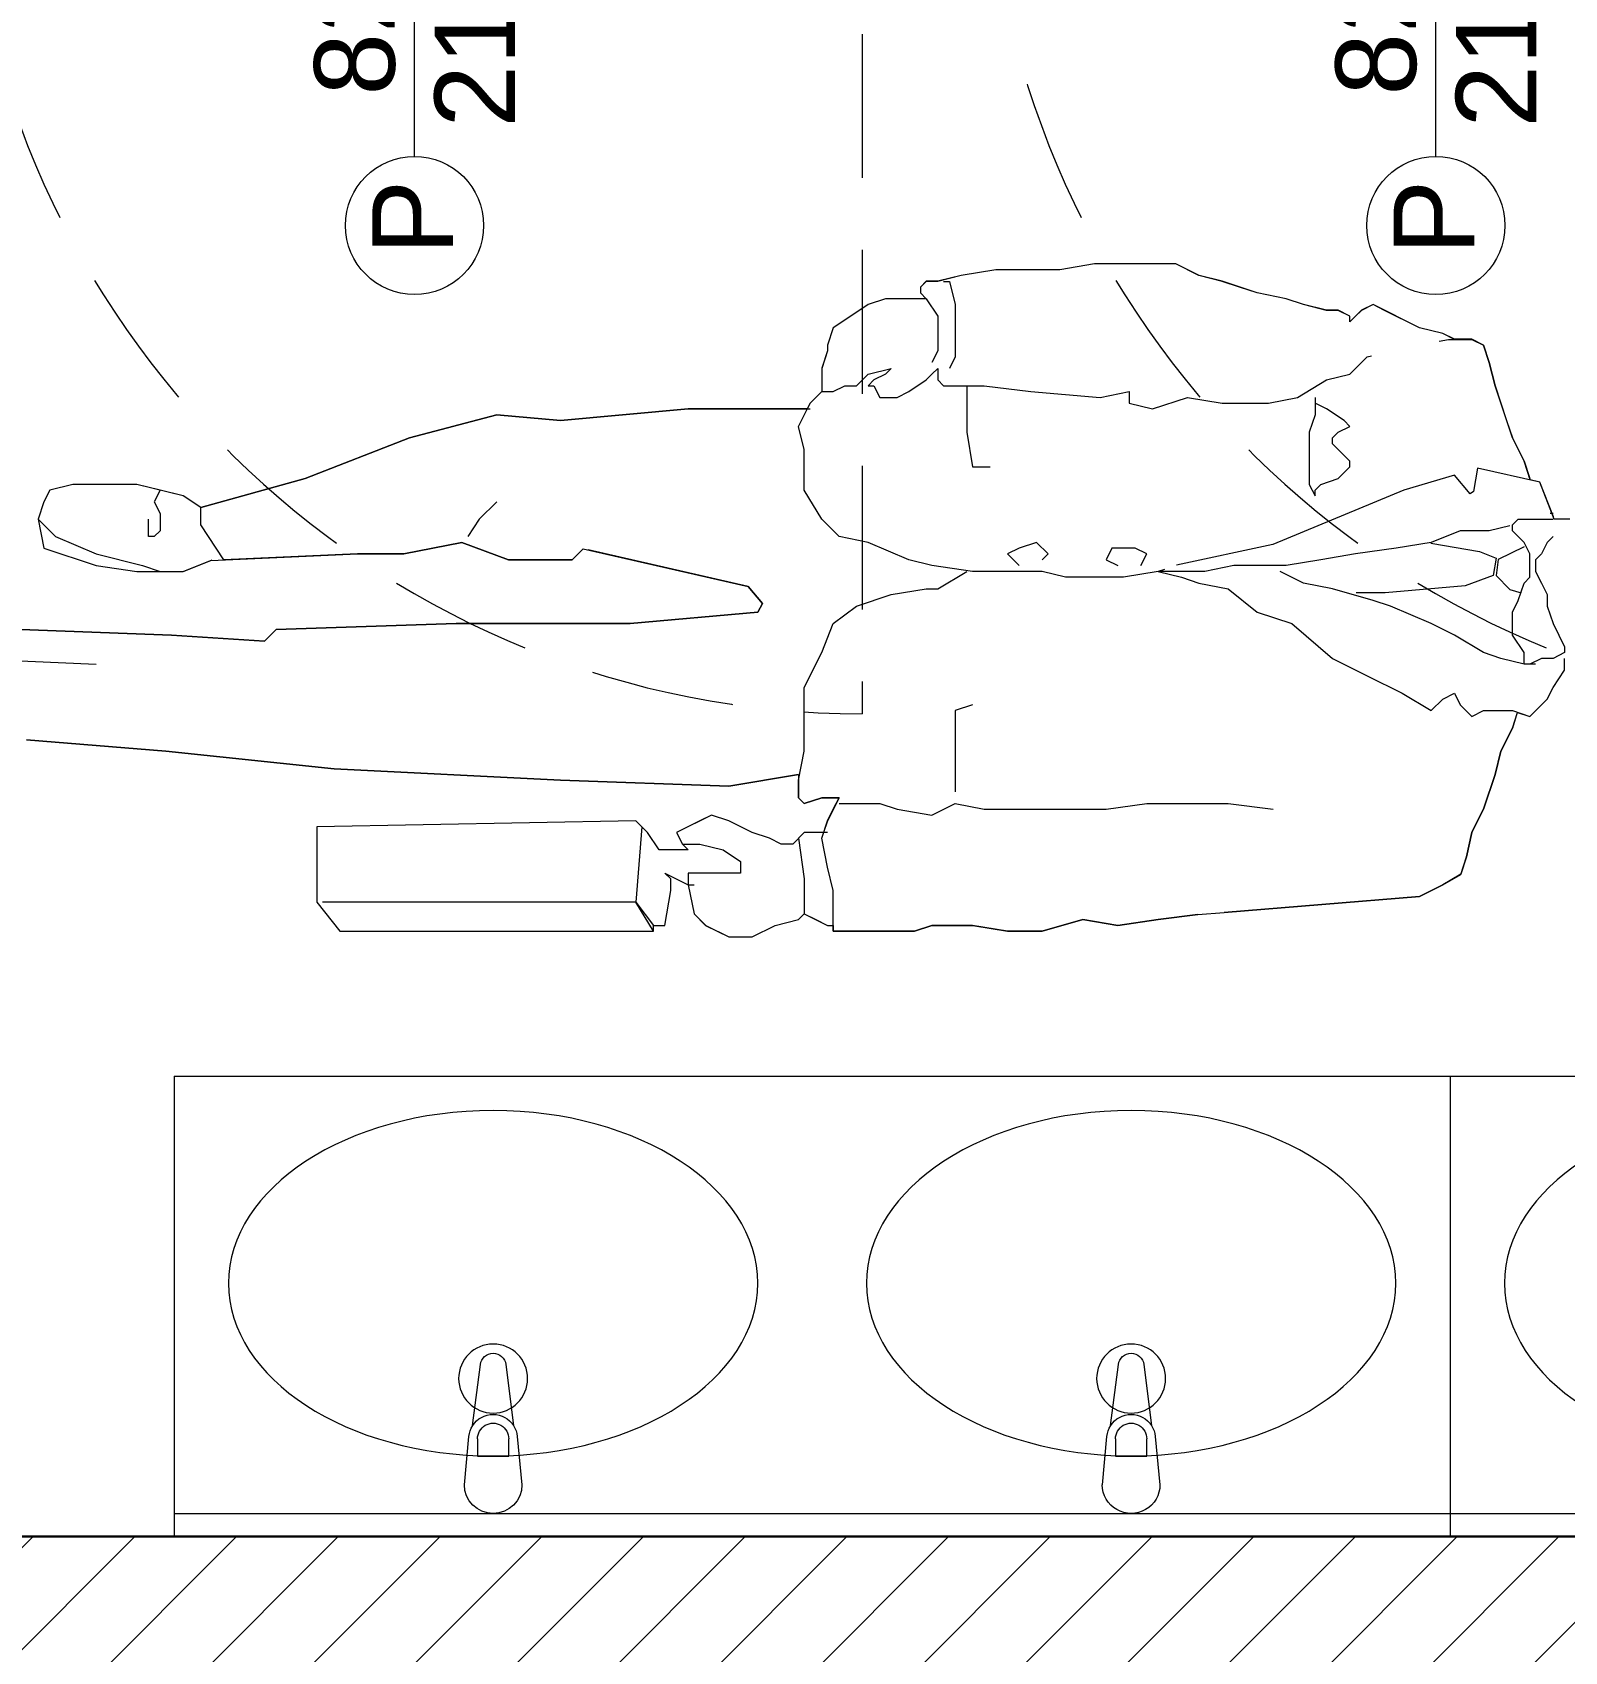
# Model space of a CAD drawing. Header units: centimetres. Extents: x 66524 to 72777, y -55096 to -48161.
# Drawn here: x 69614 to 69747.1, y -52371.9 to -52231.2 of the extents above; entities that cross this region are included whole.
import ezdxf

# ---------------------------------------------------------------- set-up
doc = ezdxf.new("R2010")
doc.units = ezdxf.units.CM
doc.header["$LTSCALE"] = 50
doc.header["$MEASUREMENT"] = 0
doc.linetypes.add('CACHE', pattern=[0.375, 0.25, -0.125])
for name, color, linetype, lineweight in [('BANJO', 160, 'Continuous', 9), ('door', 44, 'Continuous', 5), ('ISOLATION', 252, 'Continuous', 0), ('MACONNERIE COUPE', 7, 'Continuous', 30), ('MACONNERIE HACHURE', 253, 'Continuous', 13)]:
    doc.layers.add(name, color=color, linetype=linetype, lineweight=lineweight)
doc.layers.add('EMPRISE BATIMENT', color=253, linetype='CACHE')
doc.layers.add('New_SANITARI BANJO_Pen_No__25', color=7, linetype='Continuous', lineweight=18, true_color=0x40a5ff)
doc.styles.add('GENERATED_STYLE_1', font='arial.ttf')

# ---------------------------------------------------------------- blocks, each defined once
blk = doc.blocks.new('A$C25275043')
at = {"layer": 'door'}
h = blk.add_hatch(dxfattribs=at)
h.set_pattern_fill('ANSI31', color=256, scale=15, angle=765)
h.set_pattern_definition([(90, (-220403.2677, 5091.9472), (-1.875, 3e-15), [])])
h.paths.add_polyline_path([(-1.97, 4.77), (-79.78, 4.77), (-79.78, 0.05), (-1.97, 0.05)])
for p, q in [((-40.87, -24.61), (-40.87, 10.35)), ((-73.47, 9.04), (-71.61, 9.04)), ((-71.61, 8.79), (-73.47, 8.79)), ((-73.22, 9.41), (-73.22, 9.29)), ((-73.1, 9.41), (-73.22, 9.41)), ((-73.22, 9.29), (-71.86, 9.29)), ((-73.22, 8.54), (-73.22, 7.17)), ((-73.22, 8.54), (-71.86, 8.54)), ((-73.1, 9.41), (-71.99, 9.41)), ((-71.99, 9.41), (-71.86, 9.41)), ((-71.86, 9.41), (-71.86, 9.29)), ((-71.67, 8.54), (-71.86, 8.54)), ((-71.49, 7.95), (-71.49, 8.52)), ((-71.27, 7.95), (-71.27, 8.52)), ((-71.86, 7.18), (-71.86, 7.17)), ((-71.67, 7.36), (-71.68, 7.36)), ((-71.49, 7.95), (-71.49, 7.38)), ((-71.27, 7.95), (-71.27, 7.38)), ((-73.38, 7), (-71.71, 7)), ((-73.38, 6.6), (-71.71, 6.6)), ((-75.54, 5.07), (-75.54, 4.77)), ((-69.54, 4.77), (-75.54, 4.77)), ((-69.84, 5.37), (-75.24, 5.37)), ((-69.54, 5.07), (-69.54, 4.77)), ((-75.54, -0.25), (-75.54, 0.05)), ((-69.54, 0.05), (-75.54, 0.05)), ((-69.54, -0.25), (-69.54, 0.05)), ((-69.84, -0.55), (-75.24, -0.55)), ((-73.38, -1.78), (-71.71, -1.78)), ((-73.38, -2.18), (-71.71, -2.18)), ((-73.22, -3.72), (-73.22, -2.35)), ((-71.86, -2.36), (-71.86, -2.35)), ((-71.67, -2.54), (-71.68, -2.54)), ((-71.49, -3.13), (-71.49, -2.56)), ((-71.27, -3.13), (-71.27, -2.56)), ((-71.61, -3.97), (-73.47, -3.97)), ((-73.47, -4.22), (-71.61, -4.22)), ((-73.22, -3.72), (-71.86, -3.72)), ((-71.67, -3.72), (-71.86, -3.72)), ((-71.49, -3.13), (-71.49, -3.7)), ((-71.27, -3.13), (-71.27, -3.7)), ((-73.22, -4.47), (-71.86, -4.47)), ((-73.22, -4.59), (-73.22, -4.47)), ((-73.1, -4.59), (-73.22, -4.59)), ((-73.1, -4.59), (-71.99, -4.59)), ((-71.99, -4.59), (-71.86, -4.59)), ((-71.86, -4.59), (-71.86, -4.47))]:
    blk.add_line(p, q, dxfattribs=at)
at = {"layer": 'door', "linetype": 'CACHE'}
blk.add_line((-1.97, 4.77), (-1.97, -73.04), dxfattribs=at)
at = {"layer": 'door'}
for points in [[(-1.97, 4.77), (-79.78, 4.77), (-79.78, 0.05), (-1.97, 0.05), (-1.97, 4.77)], [(0, 2.5), (-3.14, 2.5), (-3.02, 4.82), (-1.76, 4.82), (-1.76, 0), (0, 0), (0, 2.5)]]:
    blk.add_lwpolyline(points, dxfattribs=at)
blk.add_circle((-40.87, -30.61), 6, dxfattribs=at)
for centre, radius, start, end in [((-73.47, 8.91), 0.125, 90, 270), ((-73.22, 9.04), 0.251, 90.115, 179.885), ((-73.22, 8.79), 0.251, 180.115, 269.885), ((-72.54, 8.67), 0.929, 53.4104, 126.5896), ((-71.86, 9.04), 0.251, 0.115, 89.885), ((-71.86, 8.79), 0.251, 270.115, 359.885), ((-71.68, 8.75), 0.215, 272.7029, 297.6142), ((-71.61, 8.91), 0.125, 270, 90), ((-71.54, 8.52), 0.0561, 3.7097, 127.9634), ((-71.38, 8.52), 0.11, 0.0106, 179.9894), ((-73.39, 7.17), 0.171, 275.059, 359.7825), ((-71.67, 7.17), 0.191, 88.7426, 178.1515), ((-71.69, 7.17), 0.171, 180.2175, 264.941), ((-71.68, 7.15), 0.215, 62.3858, 87.2971), ((-71.54, 7.38), 0.0561, 232.0366, 356.2903), ((-71.38, 7.38), 0.11, 180.0106, 359.9894), ((-73.22, 5.37), 0.6, 130.5908, 180), ((-74.2, 6.42), 0.841, 314.3689, 12.0705), ((-73.38, 6.8), 0.2, 90, 270), ((-70.88, 6.42), 0.841, 167.9295, 225.6311), ((-71.71, 6.8), 0.2, 270, 90), ((-71.86, 5.37), 0.6, 0, 49.4092), ((-75.24, 5.07), 0.3, 90, 180), ((-69.84, 5.07), 0.3, 0, 90), ((-75.24, -0.25), 0.3, 180, 270), ((-73.22, -0.55), 0.6, 180, 229.4092), ((-74.2, -1.6), 0.841, 347.9295, 45.6311), ((-70.88, -1.6), 0.841, 134.3689, 192.0705), ((-71.86, -0.55), 0.6, 310.5908, 0), ((-69.84, -0.25), 0.3, 270, 0), ((-73.38, -1.98), 0.2, 90, 270), ((-73.39, -2.35), 0.171, 0.2175, 84.941), ((-71.69, -2.35), 0.171, 95.059, 179.7825), ((-71.67, -2.35), 0.191, 181.8485, 271.2574), ((-71.71, -1.98), 0.2, 270, 90), ((-71.68, -2.33), 0.215, 272.7029, 297.6142), ((-71.54, -2.56), 0.0561, 3.7097, 127.9634), ((-71.38, -2.56), 0.11, 0.0106, 179.9894), ((-73.47, -4.09), 0.125, 90, 270), ((-73.22, -3.97), 0.251, 90.115, 179.885), ((-73.22, -4.22), 0.251, 180.115, 269.885), ((-71.86, -3.97), 0.251, 0.115, 89.885), ((-71.86, -4.22), 0.251, 270.115, 359.885), ((-71.68, -3.93), 0.215, 62.3858, 87.2971), ((-71.61, -4.09), 0.125, 270, 90), ((-71.54, -3.7), 0.0561, 232.0366, 356.2903), ((-71.38, -3.7), 0.11, 180.0106, 359.9894), ((-72.54, -3.85), 0.929, 233.4104, 306.5896)]:
    blk.add_arc(centre, radius, start, end, dxfattribs=at)
at = {"layer": 'door', "linetype": 'CACHE'}
blk.add_arc((-1.87, 5.03), 78.07, 183.6553, 269.9234, dxfattribs=at)
at = {"layer": 'door', "char_height": 7, "rotation": 90, "style": 'GENERATED_STYLE_1'}
for s, insert, attachment_point in [('\\A1;\\pt0;212', (-39.13, -22.11), 1), ('\\A1;\\pt0;82', (-49.59, -19.33), 1), ('\\A1;\\pt0;P', (-37.54, -33.17), 7)]:
    blk.add_mtext(s, dxfattribs=dict(at, insert=insert, attachment_point=attachment_point))

msp = doc.modelspace()

# ---------------------------------------------------------------- hatches: boundary and pattern name
at = {"layer": 'EMPRISE BATIMENT', "linetype": 'ByBlock', "lineweight": 15, "ltscale": 0.5, "true_color": 0x636466, "transparency": 33554641}
h = msp.add_hatch(dxfattribs=at)
h.set_pattern_fill('SQUARE', color=251, scale=200, angle=25.3848)
h.set_pattern_definition([(25.38482, (30089.383, 37005.56), (-10.7173944, 22.586223), [25, -25]), (115.38482, (30089.383, 37005.56), (-22.586223, -10.7173944), [25, -25])])
h.paths.add_polyline_path([(70053.07, -49822.36), (67553.07, -49822.36), (67553.07, -54217.36), (68333.07, -54217.36), (68333.07, -54272.36), (71288.07, -54272.36), (71288.07, -51907.36), (70673.07, -51907.36), (70673.07, -51610.36), (70053.07, -51610.36)])
h.paths.add_polyline_path([(69903.07, -51760.36), (70523.07, -51760.36), (70523.07, -52057.36), (71138.07, -52057.36), (71138.07, -54122.36), (68483.07, -54122.36), (68483.07, -54067.36), (67703.07, -54067.36), (67703.07, -49972.36), (69903.07, -49972.36)], flags=16)
at = {"layer": 'EMPRISE BATIMENT', "linetype": 'ByBlock', "lineweight": 15, "ltscale": 200, "true_color": 0x9898cc, "transparency": 33554559}
h = msp.add_hatch(dxfattribs=at)
h.set_pattern_fill('HT6006ET', color=253, scale=0.15, angle=25.3848, pattern_type=2)
h.set_pattern_definition([(25.38482, (30090.2, 37005.95), (-38.96845, 82.123506), [90, -0.9]), (25.38482, (30089.81, 37006.76), (-38.96845, 82.123506), [90, -0.9]), (115.38482, (30089.81, 37006.76), (-82.123506, -38.96845), [90, -0.9]), (115.38482, (30089, 37006.37), (-82.123506, -38.96845), [90, -0.9])])
edge = h.paths.add_edge_path()
edge.add_arc((71758.7, -53877.49), 150, -117.0196, 0, ccw=False)
edge.add_line((71690.55, -54011.12), (71519.93, -53924.11))
edge.add_arc((71588.07, -53790.48), 150, 180, 242.9804, ccw=False)
edge.add_line((71438.07, -53790.48), (71438.07, -52511.35))
edge.add_ellipse((71444.05, -52492.26), major_axis=(14.14, 14.14), ratio=1, start_angle=135, end_angle=207.5974, ccw=False)
edge.add_ellipse((71444.05, -52492.26), major_axis=(14.14, 14.14), ratio=1, start_angle=422.4026, end_angle=495, ccw=False)
edge.add_line((71438.07, -52473.18), (71438.07, -52174.31))
edge.add_arc((71588.07, -52174.31), 150, 122.8918, 180, ccw=False)
edge.add_line((71506.61, -52048.35), (71288.07, -52048.35))
edge.add_line((71288.07, -52048.35), (71288.07, -52698.95))
edge.add_line((71288.07, -52698.95), (71383.18, -52698.95))
edge.add_line((71383.18, -52698.95), (71383.18, -52718.95))
edge.add_line((71383.18, -52718.95), (71288.07, -52718.95))
edge.add_line((71288.07, -52718.95), (71288.07, -54272.36))
edge.add_line((71288.07, -54272.36), (71237.52, -54272.36))
edge.add_line((71237.52, -54272.36), (71237.02, -54402.86))
edge.add_line((71237.02, -54402.86), (70267.03, -54399.16))
edge.add_line((70267.03, -54399.16), (70267.51, -54272.36))
edge.add_line((70267.51, -54272.36), (68333.07, -54272.36))
edge.add_line((68333.07, -54272.36), (68333.07, -54217.36))
edge.add_line((68333.07, -54217.36), (67553.07, -54217.36))
edge.add_line((67553.07, -54217.36), (67553.07, -53934.13))
edge.add_line((67553.07, -53934.13), (67510.83, -53892.9))
edge.add_line((67510.83, -53892.9), (67438.99, -52568.37))
edge.add_line((67438.99, -52568.37), (67471.93, -52468.12))
edge.add_line((67471.93, -52468.12), (67466.47, -52471.28))
edge.add_line((67466.47, -52471.28), (67466.47, -52431.28))
edge.add_line((67466.47, -52431.28), (67445.56, -52431.28))
edge.add_line((67445.56, -52431.28), (67294.94, -54263.92))
edge.add_line((67294.94, -54263.92), (67358.58, -54270.17))
edge.add_ellipse((67364.83, -54289.17), major_axis=(-14.14, 14.14), ratio=1, start_angle=-55.2663, end_angle=-26.7798, ccw=False)
edge.add_ellipse((67364.83, -54289.17), major_axis=(14.14, 14.14), ratio=1, start_angle=375.5625, end_angle=394.7337, ccw=False)
edge.add_line((67374.66, -54271.75), (68235.95, -54356.33))
edge.add_line((68235.95, -54356.33), (71908.7, -54717.01))
edge.add_line((71908.7, -54717.01), (71908.7, -54454.95))
edge.add_line((71908.7, -54454.95), (71873.07, -54454.95))
edge.add_line((71873.07, -54454.95), (71873.07, -54437.25))
edge.add_line((71873.07, -54437.25), (71908.7, -54437.25))
edge.add_line((71908.7, -54437.25), (71908.7, -54430.53))
edge.add_line((71908.7, -54430.53), (71873.07, -54430.53))
edge.add_line((71873.07, -54430.53), (71873.07, -54412.83))
edge.add_line((71873.07, -54412.83), (71908.7, -54412.83))
edge.add_line((71908.7, -54412.83), (71908.7, -54407.71))
edge.add_line((71908.7, -54407.71), (71873.07, -54407.71))
edge.add_line((71873.07, -54407.71), (71873.07, -54390.01))
edge.add_line((71873.07, -54390.01), (71908.7, -54390.01))
edge.add_line((71908.7, -54390.01), (71908.7, -53877.49))
h.paths.add_polyline_path([(71673.07, -54540.93), (71873.07, -54540.93), (71873.07, -54690.93), (71673.07, -54690.93)], flags=16)
h.paths.add_polyline_path([(71698.07, -54565.93), (71848.07, -54565.93), (71848.07, -54665.93), (71698.07, -54665.93)], flags=0)
h.paths.add_polyline_path([(70673.07, -51802.52), (70673.07, -51907.36), (71113.91, -51907.36)])
h.paths.add_polyline_path([(71908.7, -52048.35), (71706.77, -52048.35), (71793.4, -52068.96, -0.347368), (71908.7, -52214.89)], flags=17)
h.paths.add_polyline_path([(72093.07, -51908.64), (71949.97, -51934.68, -0.051882), (71908.7, -51937.84), (71908.7, -52046.35), (72093.07, -52046.35)])
h.paths.add_polyline_path([(72093.07, -52048.35), (71908.7, -52048.35), (71908.7, -54390.01), (72093.07, -54390.01), (72093.07, -53921.9), (72053.77, -53922.49), (72043.84, -53255.89), (72083.83, -53255.3), (72093.07, -53875.35)])
h.paths.add_polyline_path([(72093.07, -54454.95), (71908.7, -54454.95), (71908.7, -54717.01), (72056.16, -54731.49, 0.273556), (72093.07, -54714.29)])
h.paths.add_polyline_path([(70991.07, -54671.01, -0.443184), (71034.98, -54631.21), (70238.17, -54552.96, -0.422015), (70273.96, -54597.73), (70258.62, -54720.32, -0.39491), (70216.61, -54755.29), (70595.62, -54802.7), (71029.71, -54817.5, -0.404268), (70991.07, -54777.52)])
h.paths.add_polyline_path([(69306.94, -54502.51, -0.420172), (69350.73, -54465.81), (68235.95, -54356.33, -0.414214), (68271.85, -54400.05), (68264.71, -54472.75, -0.311312), (68235.4, -54507.44), (69321.69, -54643.33, -0.310181), (69299.04, -54604.13)], flags=17)
h.paths.add_polyline_path([(71237.52, -54272.36), (70267.51, -54272.36), (70267.03, -54399.16), (71237.02, -54402.86)], flags=17)
h.paths.add_polyline_path([(67553.07, -52421.28), (67471.93, -52468.12), (67438.99, -52568.37), (67510.83, -53892.9), (67553.07, -53934.13)], flags=17)
h.paths.add_polyline_path([(67553.07, -52048.35), (67477.03, -52048.35), (67447.2, -52411.28), (67466.47, -52411.28), (67466.47, -52371.28), (67497.81, -52389.37), (67553.07, -52221.23)], flags=16)
h.paths.add_polyline_path([(67553.07, -51437.48), (67538.73, -51297.53), (67477.19, -52046.35), (67553.07, -52046.35)])
h.paths.add_polyline_path([(67553.07, -52221.23), (67497.81, -52389.37), (67553.07, -52421.28)], flags=17)
h.paths.add_polyline_path([(71352.51, -52737.99), (71483.4, -52737.99), (71483.4, -52644.8), (71352.51, -52644.8)], flags=24)
h.paths.add_polyline_path([(71698.28, -54660.54), (71846.25, -54660.54), (71846.25, -54566.06), (71698.28, -54566.06)], flags=8)
h.paths.add_polyline_path([(71902.64, -54396.48), (72301.31, -54396.48), (72301.31, -54302.87), (71902.64, -54302.87)], flags=9)
at = {"layer": 'MACONNERIE HACHURE'}
h = msp.add_hatch(dxfattribs=at)
h.set_pattern_fill('ANSI31', color=256, scale=50, style=0)
h.paths.add_polyline_path([(68573.07, -50022.36), (68548.07, -50022.36), (68548.07, -50647.36), (68573.07, -50647.36)])
h.paths.add_polyline_path([(69033.07, -50647.36), (69058.07, -50647.36), (69058.07, -50022.36), (69033.07, -50022.36)])
h.paths.add_polyline_path([(67853.07, -50647.36), (68538.07, -50647.36), (68538.07, -50672.36), (67853.07, -50672.36)])
h.paths.add_polyline_path([(69068.07, -50647.36), (69753.07, -50647.36), (69753.07, -50672.36), (69068.07, -50672.36)])
h.paths.add_polyline_path([(68989.74, -51192.36), (69033.07, -51192.36), (69033.07, -51152.36), (68989.74, -51152.36)])
h.paths.add_polyline_path([(68823.07, -51192.36), (68863.07, -51192.36), (68863.07, -51152.36), (68823.07, -51152.36)])
h.paths.add_polyline_path([(68783.07, -51192.36), (68743.07, -51192.36), (68743.07, -51152.36), (68783.07, -51152.36)])
h.paths.add_polyline_path([(68616.4, -51192.36), (68573.07, -51192.36), (68573.07, -51152.36), (68616.4, -51152.36)])
h.paths.add_polyline_path([(67853.07, -51297.36), (68538.07, -51297.36), (68538.07, -51272.36), (67853.07, -51272.36)])
h.paths.add_polyline_path([(68573.07, -51297.36), (68573.07, -51457.36), (68668.07, -51457.36), (68668.07, -51532.36), (68643.07, -51532.36), (68643.07, -51467.36), (68573.07, -51467.36), (68573.07, -51553.36), (68643.07, -51553.36), (68643.07, -51578.36), (68548.07, -51578.36), (68548.07, -51297.36)])
h.paths.add_polyline_path([(68938.07, -51457.36), (68938.07, -51532.36), (68963.07, -51532.36), (68963.07, -51467.36), (69033.07, -51467.36), (69033.07, -51553.36), (68963.07, -51553.36), (68963.07, -51578.36), (69058.07, -51578.36), (69058.07, -51482.36), (69878.07, -51482.36), (69878.07, -51520.36), (69903.07, -51520.36), (69903.07, -51457.36), (69703.07, -51457.36), (69703.07, -51427.36), (69678.07, -51427.36), (69678.07, -51457.36)])
h.paths.add_polyline_path([(69753.07, -51297.36), (69703.07, -51297.36), (69703.07, -51307.36), (69678.07, -51307.36), (69678.07, -51297.36), (69068.07, -51297.36), (69068.07, -51272.36), (69753.07, -51272.36)])
h.paths.add_polyline_path([(69903.07, -51760.36), (69903.07, -51720.36), (69878.07, -51720.36), (69878.07, -51987.36), (69903.07, -51987.36), (69903.07, -51780.36), (70503.07, -51780.36), (70503.07, -51855.36), (70523.07, -51855.36), (70523.07, -51760.36)])
h.paths.add_polyline_path([(69088.07, -52037.36), (69753.07, -52037.36), (69753.07, -52012.36), (69088.07, -52012.36)])
h.paths.add_polyline_path([(68668.07, -52037.36), (68938.07, -52037.36), (68938.07, -52012.36), (68668.07, -52012.36)])
h.paths.add_polyline_path([(68538.07, -52087.36), (68558.07, -52087.36), (68558.07, -52037.36), (68538.07, -52037.36)])
h.paths.add_polyline_path([(69088.07, -52082.36), (69354.32, -52082.36), (69354.32, -52541.86), (69248.07, -52541.86), (69248.07, -52561.86), (69354.32, -52561.86), (69354.32, -52651.86), (69374.32, -52651.86), (69374.32, -52561.86), (69384.32, -52561.86), (69384.32, -52541.86), (69374.32, -52541.86), (69374.32, -52236.86), (69384.32, -52236.86), (69384.32, -52224.86), (69374.32, -52224.86), (69374.32, -52082.36), (69494.32, -52082.36), (69494.32, -52224.86), (69464.32, -52224.86), (69464.32, -52236.86), (69494.32, -52236.86), (69494.32, -52251.86), (69514.32, -52251.86), (69514.32, -52082.36), (69694.32, -52082.36), (69694.32, -52107.36), (69753.07, -52107.36), (69753.07, -52057.36), (69088.07, -52057.36)])
h.paths.add_polyline_path([(67833.07, -52132.36), (67833.07, -52157.36), (67853.07, -52157.36), (67853.07, -52132.36), (68528.07, -52132.36), (68528.07, -52107.36), (67833.07, -52107.36)])
h.paths.add_polyline_path([(69903.07, -52082.36), (70173.07, -52082.36), (70173.07, -52057.36), (69903.07, -52057.36)])
h.paths.add_polyline_path([(70243.07, -52025.36), (69903.07, -52025.36), (69903.07, -52037.36), (70243.07, -52037.36)])
h.paths.add_polyline_path([(70503.07, -52025.36), (70323.07, -52025.36), (70323.07, -52037.36), (70523.07, -52037.36), (70523.07, -51955.36), (70503.07, -51955.36)])
h.paths.add_polyline_path([(70323.07, -52082.36), (70668.07, -52082.36), (70668.07, -52057.36), (70323.07, -52057.36)])
h.paths.add_polyline_path([(69514.32, -52361.86), (69514.32, -52351.86), (69494.32, -52351.86), (69494.32, -52391.86), (69514.32, -52391.86), (69514.32, -52381.86), (69848.07, -52381.86), (69848.07, -52421.86), (69878.07, -52421.86), (69878.07, -52416.86), (69853.07, -52416.86), (69853.07, -52381.86), (69878.07, -52381.86), (69878.07, -52361.86), (69853.07, -52361.86), (69853.07, -52326.86), (69878.07, -52326.86), (69878.07, -52321.86), (69848.07, -52321.86), (69848.07, -52361.86)])
h.paths.add_polyline_path([(69808.07, -52797.36), (69808.07, -52637.36), (69903.07, -52637.36), (69903.07, -52562.36), (69878.07, -52562.36), (69878.28, -52627.36), (69807.86, -52627.36), (69808.07, -52541.36), (69878.07, -52541.36), (69878.07, -52526.36), (69783.07, -52526.36), (69783.07, -52656.36), (69514.32, -52656.36), (69514.32, -52491.86), (69494.32, -52491.86), (69494.32, -52541.86), (69474.32, -52541.86), (69474.32, -52561.86), (69494.32, -52561.86), (69494.32, -52686.36), (69514.32, -52686.36), (69514.32, -52676.36), (69783.07, -52676.36), (69783.07, -52797.36)])
h.paths.add_polyline_path([(70173.07, -52637.36), (70173.07, -52562.36), (70198.07, -52562.36), (70198.07, -52627.36), (70268.07, -52627.36), (70268.07, -52541.36), (70198.07, -52541.36), (70198.07, -52516.36), (70293.07, -52516.36), (70293.07, -52612.36), (71113.07, -52612.36), (71113.07, -52554.36), (71138.07, -52554.36), (71138.07, -52637.36), (70938.07, -52637.36), (70938.07, -52647.36), (70913.07, -52647.36), (70913.07, -52637.36)])
h.paths.add_polyline_path([(70988.07, -52797.36), (70938.07, -52797.36), (70938.07, -52767.36), (70913.07, -52767.36), (70913.07, -52797.36), (70303.07, -52797.36), (70303.07, -52822.36), (70988.07, -52822.36)])
h.paths.add_polyline_path([(70224.74, -52902.36), (70268.07, -52902.36), (70268.07, -52942.36), (70224.74, -52942.36)])
h.paths.add_polyline_path([(70058.07, -52902.36), (70098.07, -52902.36), (70098.07, -52942.36), (70058.07, -52942.36)])
h.paths.add_polyline_path([(70018.07, -52902.36), (69978.07, -52902.36), (69978.07, -52942.36), (70018.07, -52942.36)])
h.paths.add_polyline_path([(69851.4, -52902.36), (69808.07, -52902.36), (69808.07, -52942.36), (69851.4, -52942.36)])
h.paths.add_polyline_path([(69514.32, -52786.36), (69514.32, -52876.36), (69773.07, -52876.36), (69773.07, -52896.36), (69494.32, -52896.36), (69494.32, -52827.36), (69338.07, -52827.36), (69338.07, -52807.36), (69494.32, -52807.36), (69494.32, -52786.36)])
h.paths.add_polyline_path([(68958.07, -52541.86), (68998.07, -52541.86), (68998.07, -52561.86), (68938.07, -52561.86), (68938.07, -52397.36), (68958.07, -52397.36)])
h.paths.add_polyline_path([(67853.07, -52827.36), (68483.07, -52827.36), (68483.07, -52807.36), (67853.07, -52807.36)])
h.paths.add_polyline_path([(67833.07, -52772.36), (67833.07, -52797.36), (67853.07, -52797.36), (67853.07, -52772.36)])
h.paths.add_polyline_path([(70303.07, -53447.36), (70988.07, -53447.36), (70988.07, -53422.36), (70303.07, -53422.36)])
h.paths.add_polyline_path([(70293.07, -54072.36), (70268.07, -54072.36), (70268.07, -53447.36), (70293.07, -53447.36)])
h.paths.add_polyline_path([(69808.07, -54072.36), (69783.07, -54072.36), (69783.07, -53447.36), (69808.07, -53447.36)])
h.paths.add_polyline_path([(69088.07, -54072.36), (69063.07, -54072.36), (69063.07, -53447.36), (69088.07, -53447.36)])
h.paths.add_polyline_path([(68938.07, -53323.36), (68958.07, -53323.36), (68958.07, -52847.36), (68938.07, -52847.36)])
h.paths.add_polyline_path([(68513.07, -53222.36), (68533.07, -53222.36), (68533.07, -52927.36), (68513.07, -52927.36)])
h.paths.add_polyline_path([(68483.07, -53972.36), (68508.07, -53972.36), (68508.07, -53373.36), (68483.07, -53373.36)])
h.paths.add_polyline_path([(67853.07, -53348.36), (68483.07, -53348.36), (68483.07, -53373.36), (67853.07, -53373.36)])
h.paths.add_polyline_path([(69088.07, -53447.36), (69773.07, -53447.36), (69773.07, -53422.36), (69088.07, -53422.36)])

# ---------------------------------------------------------------- linework, layer by layer
at = {"layer": 'BANJO'}
for p, q in [((69626.31, -52321.86), (69737.19, -52321.86)), ((69626.31, -52321.86), (69626.31, -52361.86)), ((69737.19, -52321.86), (69848.07, -52321.86)), ((69737.19, -52321.86), (69737.19, -52361.86)), ((69737.19, -52321.86), (69737.19, -52361.86)), ((69652.25, -52352.22), (69652.92, -52346.92)), ((69655.14, -52346.92), (69655.8, -52352.22)), ((69707.69, -52352.22), (69708.36, -52346.92)), ((69710.58, -52346.92), (69711.24, -52352.22)), ((69651.53, -52357.36), (69651.93, -52353.17)), ((69652.67, -52353.38), (69652.67, -52354.87)), ((69655.39, -52354.87), (69655.39, -52353.38)), ((69656.13, -52353.17), (69656.53, -52357.36)), ((69706.97, -52357.36), (69707.37, -52353.17)), ((69708.11, -52353.38), (69708.11, -52354.87)), ((69710.83, -52354.87), (69710.83, -52353.38)), ((69711.57, -52353.17), (69711.97, -52357.36)), ((69652.67, -52354.87), (69655.39, -52354.87)), ((69708.11, -52354.87), (69710.83, -52354.87)), ((69626.31, -52359.86), (69737.19, -52359.86)), ((69737.19, -52359.86), (69848.07, -52359.86)), ((69626.31, -52361.86), (69737.19, -52361.86)), ((69737.19, -52361.86), (69848.07, -52361.86))]:
    msp.add_line(p, q, dxfattribs=at)
at = {"layer": 'BANJO', "extrusion": (0, 0, -1)}
for centre in [(69654.03, -52339.86), (69709.47, -52339.86), (69764.91, -52339.86)]:
    msp.add_ellipse(centre, major_axis=(23, 0), ratio=0.652174, dxfattribs=at)
for centre, major_axis, start_param, end_param in [((69654.03, -52348.14), (2.12, -2.12), -0.785398, 5.497787), ((69709.47, -52348.14), (2.12, -2.12), -0.785398, 5.497787), ((69654.03, -52347.06), (0.791, 0.791), 4.051589, 6.943986), ((69709.47, -52347.06), (0.791, 0.791), 4.051589, 6.943986), ((69654.03, -52353.36), (1.49, 1.49), 4.498953, 6.496621), ((69709.47, -52353.36), (1.49, 1.49), 4.498953, 6.496621), ((69654.03, -52353.36), (1.49, -1.49), 2.446421, 2.928157), ((69654.03, -52353.38), (0.962, -0.962), 2.356194, 5.497787), ((69654.03, -52353.36), (1.49, 1.49), 0.213436, 0.695171), ((69709.47, -52353.36), (1.49, -1.49), 2.446421, 2.928157), ((69709.47, -52353.38), (0.962, -0.962), 2.356194, 5.497787), ((69709.47, -52353.36), (1.49, 1.49), 0.213436, 0.695171), ((69654.03, -52357.36), (1.77, -1.77), -0.785398, 2.356194), ((69709.47, -52357.36), (1.77, 1.77), 0.785398, 3.926991)]:
    msp.add_ellipse(centre, major_axis=major_axis, ratio=1, start_param=start_param, end_param=end_param, dxfattribs=at)
at = {"layer": 'MACONNERIE COUPE', "ltscale": 0.5}
msp.add_lwpolyline([(69514.32, -52361.86), (69514.32, -52351.86), (69494.32, -52351.86), (69494.32, -52391.86), (69514.32, -52391.86), (69514.32, -52381.86), (69848.07, -52381.86), (69848.07, -52421.86), (69878.07, -52421.86), (69878.07, -52416.86), (69853.07, -52416.86), (69853.07, -52381.86), (69878.07, -52381.86), (69878.07, -52361.86), (69853.07, -52361.86), (69853.07, -52326.86), (69878.07, -52326.86), (69878.07, -52321.86), (69848.07, -52321.86), (69848.07, -52361.86)], close=True, dxfattribs=at)
at = {"layer": 'New_SANITARI BANJO_Pen_No__25', "color": 150, "linetype": 'Continuous', "lineweight": 5, "true_color": 0x007ae6}
for p, q in [((69706.29, -52251.31), (69703.26, -52251.82)), ((69706.29, -52251.31), (69703.26, -52251.82)), ((69713.35, -52251.31), (69706.29, -52251.31)), ((69708.81, -52251.31), (69706.29, -52251.31)), ((69711.33, -52251.31), (69708.81, -52251.31)), ((69713.35, -52251.31), (69711.33, -52251.31)), ((69715.37, -52252.32), (69713.35, -52251.31)), ((69715.36, -52252.32), (69713.35, -52251.31)), ((69691.66, -52252.82), (69691.16, -52253.33)), ((69691.66, -52252.83), (69691.16, -52253.33)), ((69692.67, -52252.82), (69691.66, -52252.82)), ((69692.67, -52252.83), (69691.66, -52252.83)), ((69694.69, -52252.32), (69692.67, -52252.82)), ((69694.69, -52252.32), (69692.67, -52252.83)), ((69693.17, -52252.83), (69693.68, -52252.83)), ((69693.68, -52252.83), (69694.18, -52254.84)), ((69697.71, -52251.82), (69694.69, -52252.32)), ((69697.71, -52251.82), (69694.69, -52252.32)), ((69703.26, -52251.82), (69697.71, -52251.82)), ((69700.23, -52251.82), (69697.71, -52251.82)), ((69703.26, -52251.82), (69700.23, -52251.82)), ((69717.38, -52252.83), (69715.36, -52252.32)), ((69717.38, -52252.82), (69715.37, -52252.32)), ((69720.41, -52253.83), (69717.38, -52252.82)), ((69718.89, -52253.33), (69717.38, -52252.83)), ((69691.16, -52253.33), (69691.16, -52253.83)), ((69691.16, -52253.33), (69691.16, -52253.83)), ((69691.16, -52253.83), (69691.66, -52254.34)), ((69691.16, -52253.83), (69691.66, -52254.34)), ((69720.41, -52253.83), (69718.89, -52253.33)), ((69722.93, -52254.34), (69720.41, -52253.83)), ((69722.93, -52254.34), (69720.41, -52253.83)), ((69686.62, -52254.84), (69683.59, -52256.86)), ((69686.62, -52254.84), (69685.1, -52255.85)), ((69688.13, -52254.34), (69686.62, -52254.84)), ((69688.13, -52254.34), (69686.62, -52254.84)), ((69691.66, -52254.34), (69688.13, -52254.34)), ((69689.64, -52254.34), (69688.13, -52254.34)), ((69691.16, -52254.34), (69689.64, -52254.34)), ((69691.66, -52254.34), (69692.67, -52255.85)), ((69694.18, -52254.84), (69694.18, -52256.86)), ((69724.44, -52254.84), (69722.93, -52254.34)), ((69724.44, -52254.84), (69722.93, -52254.34)), ((69726.46, -52255.34), (69724.44, -52254.84)), ((69726.46, -52255.35), (69724.44, -52254.84)), ((69727.47, -52255.34), (69726.46, -52255.34)), ((69727.47, -52255.35), (69726.46, -52255.35)), ((69728.48, -52255.85), (69727.47, -52255.34)), ((69728.48, -52255.85), (69727.47, -52255.35)), ((69729.49, -52255.34), (69728.48, -52256.35)), ((69729.49, -52255.35), (69728.98, -52255.85)), ((69730.5, -52254.84), (69729.49, -52255.34)), ((69730.49, -52254.84), (69729.49, -52255.35)), ((69731.5, -52255.35), (69730.49, -52254.84)), ((69734.53, -52256.86), (69730.5, -52254.84)), ((69734.53, -52256.86), (69731.5, -52255.35)), ((69683.59, -52256.86), (69683.09, -52258.37)), ((69683.59, -52256.86), (69683.09, -52258.37)), ((69685.1, -52255.85), (69683.59, -52256.86)), ((69692.67, -52255.85), (69692.67, -52257.87)), ((69694.18, -52256.86), (69694.18, -52259.38)), ((69728.48, -52256.35), (69728.48, -52255.85)), ((69728.98, -52255.85), (69728.48, -52256.35)), ((69728.48, -52256.35), (69728.48, -52255.85)), ((69736.55, -52257.36), (69734.53, -52256.86)), ((69736.55, -52257.36), (69734.53, -52256.86)), ((69683.09, -52258.37), (69683.09, -52258.87)), ((69683.09, -52258.37), (69683.09, -52258.87)), ((69692.67, -52257.87), (69692.67, -52258.87)), ((69736.23, -52258.03), (69737.05, -52257.87)), ((69737.56, -52257.86), (69736.55, -52257.36)), ((69737.56, -52257.87), (69736.55, -52257.36)), ((69737.05, -52257.87), (69739.07, -52257.87)), ((69739.07, -52257.86), (69737.56, -52257.86)), ((69739.07, -52257.87), (69737.56, -52257.87)), ((69740.08, -52258.37), (69739.07, -52257.86)), ((69739.07, -52257.87), (69740.08, -52258.37)), ((69740.58, -52259.88), (69740.08, -52258.37)), ((69740.08, -52258.37), (69740.58, -52259.88)), ((69683.09, -52258.87), (69682.58, -52260.38)), ((69683.09, -52258.87), (69682.58, -52260.39)), ((69692.67, -52258.87), (69692.16, -52259.88)), ((69694.18, -52259.38), (69693.68, -52260.39)), ((69728.48, -52260.89), (69729.99, -52259.38)), ((69729.99, -52259.38), (69730.35, -52259.29)), ((69741.09, -52261.9), (69740.58, -52259.88)), ((69740.58, -52259.88), (69741.09, -52261.9)), ((69682.58, -52260.38), (69682.58, -52262.4)), ((69682.58, -52260.39), (69682.58, -52260.89)), ((69682.58, -52260.89), (69682.58, -52261.39)), ((69685.61, -52261.9), (69686.62, -52260.89)), ((69686.62, -52260.89), (69688.63, -52260.39)), ((69688.13, -52260.89), (69687.12, -52261.39)), ((69688.63, -52260.39), (69688.13, -52260.89)), ((69691.66, -52261.39), (69692.16, -52260.89)), ((69692.16, -52260.89), (69692.67, -52260.39)), ((69692.67, -52260.39), (69692.67, -52260.89)), ((69692.67, -52260.89), (69692.67, -52261.39)), ((69726.46, -52261.39), (69728.48, -52260.89)), ((69682.58, -52262.4), (69681.57, -52263.41)), ((69681.57, -52263.41), (69682.58, -52262.4)), ((69682.58, -52262.4), (69683.59, -52262.4)), ((69683.59, -52262.4), (69684.6, -52261.9)), ((69684.6, -52261.9), (69685.61, -52261.9)), ((69687.12, -52261.39), (69686.62, -52261.9)), ((69686.62, -52261.9), (69687.12, -52261.9)), ((69687.12, -52261.9), (69687.63, -52262.91)), ((69689.14, -52262.91), (69690.15, -52262.4)), ((69690.15, -52262.4), (69691.66, -52261.39)), ((69692.67, -52261.39), (69693.17, -52261.9)), ((69693.17, -52261.9), (69696.7, -52261.9)), ((69695.19, -52261.9), (69695.19, -52263.41)), ((69696.7, -52261.9), (69700.74, -52262.4)), ((69700.74, -52262.4), (69706.79, -52262.91)), ((69706.79, -52262.91), (69709.31, -52262.4)), ((69709.31, -52262.4), (69709.31, -52263.41)), ((69723.94, -52262.91), (69726.46, -52261.39)), ((69742.6, -52266.43), (69741.09, -52261.9)), ((69741.09, -52261.9), (69742.1, -52264.92)), ((69670.98, -52263.91), (69659.89, -52264.92)), ((69659.89, -52264.92), (69670.98, -52263.91)), ((69681.32, -52263.91), (69670.98, -52263.91)), ((69670.98, -52263.91), (69681.57, -52263.91)), ((69680.56, -52265.43), (69681.57, -52263.41)), ((69681.57, -52263.41), (69681.32, -52263.91)), ((69687.63, -52262.91), (69689.14, -52262.91)), ((69695.19, -52263.41), (69695.19, -52265.43)), ((69709.31, -52263.41), (69711.33, -52263.91)), ((69711.33, -52263.91), (69714.36, -52262.91)), ((69714.36, -52262.91), (69717.38, -52263.41)), ((69717.38, -52263.41), (69721.42, -52263.41)), ((69721.42, -52263.41), (69723.94, -52262.91)), ((69725.45, -52262.91), (69725.45, -52264.42)), ((69726.46, -52263.91), (69725.45, -52263.41)), ((69727.97, -52264.92), (69726.46, -52263.91)), ((69654.34, -52264.42), (69646.77, -52266.43)), ((69646.77, -52266.43), (69654.34, -52264.42)), ((69659.89, -52264.92), (69654.34, -52264.42)), ((69654.34, -52264.42), (69659.89, -52264.92)), ((69681.07, -52267.44), (69680.56, -52265.43)), ((69695.19, -52265.43), (69695.19, -52265.93)), ((69725.45, -52264.42), (69724.95, -52265.93)), ((69727.47, -52265.93), (69728.48, -52265.43)), ((69728.48, -52265.43), (69727.97, -52264.92)), ((69742.1, -52264.92), (69742.6, -52266.43)), ((69646.77, -52266.43), (69637.69, -52269.96)), ((69637.69, -52269.96), (69646.77, -52266.43)), ((69695.19, -52265.93), (69695.69, -52268.95)), ((69724.95, -52265.93), (69724.95, -52268.45)), ((69726.96, -52266.43), (69727.47, -52265.93)), ((69726.96, -52266.94), (69726.96, -52266.43)), ((69727.47, -52267.44), (69726.96, -52266.94)), ((69743.61, -52268.45), (69742.6, -52266.43)), ((69742.6, -52266.43), (69743.61, -52268.45)), ((69681.07, -52270.97), (69681.07, -52267.44)), ((69728.48, -52268.45), (69727.47, -52267.44)), ((69695.69, -52268.95), (69696.2, -52268.95)), ((69696.2, -52268.95), (69697.21, -52268.95)), ((69724.95, -52268.45), (69724.95, -52270.47)), ((69727.47, -52269.96), (69728.48, -52268.95)), ((69728.48, -52268.95), (69728.48, -52268.45)), ((69737.58, -52269.66), (69733.16, -52270.97)), ((69738.94, -52271.27), (69737.58, -52269.66)), ((69739.57, -52269.06), (69739.21, -52271.07)), ((69744.98, -52270.26), (69739.57, -52269.06)), ((69744.15, -52270.08), (69743.61, -52268.45)), ((69743.61, -52268.45), (69744.11, -52269.96)), ((69615.5, -52270.97), (69615, -52271.98)), ((69615.5, -52270.97), (69615, -52271.98)), ((69617.52, -52270.46), (69615.5, -52270.97)), ((69617.52, -52270.47), (69615.5, -52270.97)), ((69623.07, -52270.46), (69617.52, -52270.46)), ((69621.05, -52270.47), (69617.52, -52270.47)), ((69623.07, -52270.47), (69621.05, -52270.47)), ((69627.1, -52271.47), (69623.07, -52270.46)), ((69625.09, -52270.97), (69623.07, -52270.47)), ((69625.09, -52270.97), (69624.58, -52271.98)), ((69627.1, -52271.47), (69625.09, -52270.97)), ((69637.69, -52269.96), (69628.62, -52272.48)), ((69628.62, -52272.48), (69637.69, -52269.96)), ((69682.58, -52273.49), (69681.07, -52270.97)), ((69733.16, -52270.97), (69721.79, -52275.68)), ((69724.95, -52270.47), (69725.45, -52271.47)), ((69725.45, -52270.97), (69725.96, -52270.47)), ((69725.45, -52271.47), (69725.45, -52270.97)), ((69725.96, -52270.47), (69727.47, -52269.96)), ((69739.21, -52271.07), (69738.94, -52271.27)), ((69744.98, -52270.26), (69744.15, -52270.08)), ((69746.24, -52273.49), (69744.98, -52270.26)), ((69746.16, -52273.27), (69744.98, -52270.26)), ((69615, -52271.98), (69614.49, -52273.49)), ((69615, -52271.98), (69614.49, -52273.49)), ((69624.58, -52271.98), (69625.09, -52272.99)), ((69628.62, -52272.48), (69627.1, -52271.47)), ((69628.62, -52272.48), (69627.1, -52271.47)), ((69628.62, -52273.99), (69628.62, -52272.48)), ((69654.34, -52271.98), (69652.82, -52273.49)), ((69614.49, -52273.49), (69615, -52276.01)), ((69614.49, -52273.49), (69615, -52276.01)), ((69614.49, -52273.49), (69616.01, -52275)), ((69624.08, -52275), (69624.08, -52273.49)), ((69625.09, -52272.99), (69625.09, -52274.5)), ((69630.63, -52277.02), (69628.62, -52273.99)), ((69652.82, -52273.49), (69651.82, -52275)), ((69684.09, -52275), (69682.58, -52273.49)), ((69742.6, -52273.99), (69743.1, -52273.49)), ((69742.6, -52274.5), (69742.6, -52273.99)), ((69743.1, -52273.49), (69744.11, -52273.49)), ((69744.11, -52273.49), (69745.12, -52273.49)), ((69745.12, -52273.49), (69746.13, -52273.49)), ((69746.13, -52272.99), (69745.89, -52272.99)), ((69747.58, -52273.49), (69746.24, -52273.49)), ((69616.01, -52275), (69619.54, -52276.51)), ((69624.58, -52275), (69624.08, -52275)), ((69625.09, -52274.5), (69624.58, -52275)), ((69686.62, -52275.5), (69684.09, -52275)), ((69738.06, -52274.5), (69735.54, -52275.5)), ((69740.58, -52274.5), (69738.06, -52274.5)), ((69742.38, -52274.05), (69740.58, -52274.5)), ((69743.61, -52275.5), (69742.6, -52274.5)), ((69746.13, -52275), (69745.63, -52275.5)), ((69615, -52276.01), (69619.54, -52277.52)), ((69615, -52276.01), (69619.54, -52277.52)), ((69619.54, -52276.51), (69623.57, -52277.52)), ((69629.5, -52277.07), (69642.23, -52276.51)), ((69642.23, -52276.51), (69630.63, -52277.02)), ((69642.23, -52276.51), (69646.27, -52276.51)), ((69646.27, -52276.51), (69642.23, -52276.51)), ((69646.27, -52276.51), (69651.31, -52275.5)), ((69651.31, -52275.5), (69646.27, -52276.51)), ((69651.31, -52275.5), (69655.35, -52277.02)), ((69655.35, -52277.02), (69651.31, -52275.5)), ((69660.89, -52277.02), (69661.86, -52276.05)), ((69661.35, -52276.56), (69660.89, -52277.02)), ((69661.86, -52276.05), (69676.19, -52279.34)), ((69676.19, -52279.34), (69662.29, -52276.15)), ((69690.15, -52277.02), (69686.62, -52275.5)), ((69699.73, -52276.01), (69698.72, -52276.51)), ((69698.72, -52276.51), (69699.73, -52277.52)), ((69701.24, -52275.5), (69699.73, -52276.01)), ((69702.25, -52276.51), (69701.24, -52275.5)), ((69701.75, -52277.02), (69702.25, -52276.51)), ((69707.8, -52276.01), (69707.29, -52277.02)), ((69709.82, -52276.01), (69707.8, -52276.01)), ((69710.83, -52276.51), (69709.82, -52276.01)), ((69710.32, -52277.52), (69710.83, -52276.51)), ((69721.79, -52275.68), (69713.4, -52277.49)), ((69728.98, -52276.51), (69725.96, -52277.02)), ((69732.51, -52276.01), (69728.98, -52276.51)), ((69735.54, -52275.5), (69732.51, -52276.01)), ((69735.51, -52275.58), (69739.75, -52276.28)), ((69739.75, -52276.28), (69741.19, -52276.88)), ((69743.63, -52275.88), (69741.37, -52276.98)), ((69744.11, -52276.51), (69743.61, -52275.5)), ((69744.11, -52277.02), (69744.11, -52276.51)), ((69745.12, -52276.51), (69744.62, -52277.02)), ((69745.63, -52275.5), (69745.12, -52276.51)), ((69619.54, -52277.52), (69623.07, -52278.02)), ((69619.54, -52277.52), (69623.07, -52278.02)), ((69623.07, -52278.02), (69627.1, -52278.02)), ((69623.07, -52278.02), (69624.58, -52278.02)), ((69623.57, -52277.52), (69625.09, -52278.02)), ((69625.09, -52278.02), (69627.1, -52278.02)), ((69627.1, -52278.02), (69629.62, -52277.02)), ((69627.1, -52278.02), (69629.5, -52277.07)), ((69655.35, -52277.02), (69660.89, -52277.02)), ((69660.89, -52277.02), (69655.35, -52277.02)), ((69692.16, -52277.52), (69690.15, -52277.02)), ((69695.69, -52278.02), (69692.16, -52277.52)), ((69692.67, -52279.54), (69695.19, -52278.02)), ((69698.22, -52278.02), (69695.69, -52278.02)), ((69701.75, -52278.02), (69698.22, -52278.02)), ((69703.76, -52278.53), (69701.75, -52278.02)), ((69707.29, -52277.02), (69708.3, -52277.52)), ((69711.83, -52278.02), (69708.81, -52278.53)), ((69712.37, -52277.85), (69711.83, -52278.02)), ((69713.85, -52278.02), (69711.83, -52278.02)), ((69711.83, -52278.02), (69713.85, -52278.53)), ((69715.87, -52278.02), (69713.85, -52278.02)), ((69718.39, -52277.52), (69715.87, -52278.02)), ((69720.91, -52277.52), (69718.39, -52277.52)), ((69722.93, -52277.52), (69720.91, -52277.52)), ((69724.44, -52279.03), (69722.43, -52278.02)), ((69725.96, -52277.02), (69722.93, -52277.52)), ((69741.19, -52276.88), (69740.92, -52278.39)), ((69741.37, -52276.98), (69741.19, -52278.39)), ((69744.11, -52278.53), (69744.11, -52277.02)), ((69744.62, -52277.02), (69744.62, -52278.02)), ((69744.62, -52278.02), (69745.12, -52279.03)), ((69676.19, -52279.34), (69677.43, -52280.81)), ((69677.43, -52280.81), (69676.19, -52279.34)), ((69688.63, -52280.04), (69691.66, -52279.54)), ((69691.66, -52279.54), (69692.67, -52279.54)), ((69706.29, -52278.53), (69703.76, -52278.53)), ((69708.81, -52278.53), (69706.29, -52278.53)), ((69713.85, -52278.53), (69715.36, -52279.03)), ((69715.36, -52279.03), (69717.89, -52279.54)), ((69717.89, -52279.54), (69720.41, -52281.55)), ((69726.96, -52279.54), (69724.44, -52279.03)), ((69730.49, -52280.54), (69726.96, -52279.54)), ((69738.49, -52279.29), (69731.54, -52279.89)), ((69740.92, -52278.39), (69738.49, -52279.29)), ((69741.19, -52278.39), (69742.37, -52279.59)), ((69742.37, -52279.59), (69743.36, -52279.89)), ((69743.1, -52280.54), (69743.61, -52279.03)), ((69743.61, -52279.03), (69744.11, -52278.53)), ((69745.12, -52279.03), (69745.63, -52280.04)), ((69677.43, -52280.81), (69677.03, -52281.55)), ((69677.03, -52281.55), (69677.43, -52280.81)), ((69685.61, -52281.05), (69688.63, -52280.04)), ((69731.54, -52279.89), (69729.01, -52279.89)), ((69732.01, -52281.05), (69730.49, -52280.54)), ((69742.6, -52281.55), (69743.1, -52280.54)), ((69745.63, -52280.04), (69745.63, -52281.05)), ((69677.03, -52281.55), (69665.94, -52282.56)), ((69665.94, -52282.56), (69677.03, -52281.55)), ((69683.59, -52282.56), (69685.61, -52281.05)), ((69720.41, -52281.55), (69723.43, -52282.56)), ((69735.54, -52282.56), (69732.01, -52281.05)), ((69742.6, -52282.06), (69742.6, -52281.55)), ((69742.6, -52283.06), (69742.6, -52282.06)), ((69745.63, -52281.05), (69746.13, -52282.56)), ((69626.09, -52283.57), (69612.98, -52283.06)), ((69612.98, -52283.06), (69626.09, -52283.57)), ((69634.16, -52284.07), (69626.09, -52283.57)), ((69626.09, -52283.57), (69634.16, -52284.07)), ((69635.17, -52283.06), (69634.16, -52284.07)), ((69634.16, -52284.07), (69635.17, -52283.06)), ((69650.81, -52282.56), (69635.17, -52283.06)), ((69635.17, -52283.06), (69650.81, -52282.56)), ((69665.94, -52282.56), (69650.81, -52282.56)), ((69650.81, -52282.56), (69665.94, -52282.56)), ((69682.58, -52285.08), (69683.59, -52282.56)), ((69723.43, -52282.56), (69726.96, -52285.58)), ((69737.56, -52283.57), (69735.54, -52282.56)), ((69740.08, -52285.08), (69737.56, -52283.57)), ((69742.6, -52283.57), (69742.6, -52283.06)), ((69743.61, -52285.08), (69742.6, -52283.57)), ((69746.13, -52282.56), (69746.63, -52283.57)), ((69746.63, -52283.57), (69747.14, -52284.58)), ((69681.07, -52288.1), (69682.58, -52285.08)), ((69741.59, -52285.58), (69740.08, -52285.08)), ((69743.61, -52286.09), (69743.61, -52285.08)), ((69747.14, -52285.08), (69746.13, -52285.58)), ((69747.14, -52284.58), (69747.14, -52285.08)), ((69608.44, -52285.58), (69619.54, -52286.09)), ((69726.96, -52285.58), (69729.99, -52287.1)), ((69743.61, -52286.09), (69741.59, -52285.58)), ((69744.62, -52286.09), (69743.61, -52286.09)), ((69744.11, -52286.09), (69743.61, -52286.09)), ((69745.12, -52285.58), (69744.11, -52286.09)), ((69746.13, -52285.58), (69745.12, -52285.58)), ((69746.13, -52288.1), (69747.14, -52286.59)), ((69746.13, -52288.1), (69747.14, -52286.59)), ((69747.14, -52286.59), (69747.14, -52285.58)), ((69729.99, -52287.1), (69733.02, -52288.61)), ((69681.07, -52291.13), (69681.07, -52288.1)), ((69733.02, -52288.61), (69735.54, -52290.12)), ((69735.54, -52290.12), (69736.55, -52289.11)), ((69736.55, -52289.11), (69737.56, -52288.61)), ((69737.56, -52288.61), (69738.06, -52289.62)), ((69744.11, -52290.63), (69745.63, -52289.11)), ((69744.11, -52290.62), (69745.63, -52289.11)), ((69745.63, -52289.11), (69746.13, -52288.1)), ((69745.63, -52289.11), (69746.13, -52288.1)), ((69695.69, -52289.62), (69694.18, -52290.12)), ((69694.18, -52290.12), (69694.18, -52291.63)), ((69738.06, -52289.62), (69739.07, -52290.62)), ((69739.07, -52290.62), (69740.08, -52290.12)), ((69740.08, -52290.12), (69742.6, -52290.12)), ((69742.6, -52290.12), (69744.11, -52290.62)), ((69742.6, -52291.63), (69743.05, -52290.27)), ((69742.85, -52290.87), (69742.6, -52291.63)), ((69743.05, -52290.27), (69744.11, -52290.63)), ((69681.07, -52293.65), (69681.07, -52291.13)), ((69694.18, -52291.63), (69694.18, -52293.14)), ((69741.59, -52293.65), (69742.6, -52291.63)), ((69742.6, -52291.63), (69741.59, -52293.65)), ((69613.49, -52292.64), (69625.59, -52293.65)), ((69625.59, -52293.65), (69613.49, -52292.64)), ((69625.59, -52293.65), (69640.22, -52295.16)), ((69640.22, -52295.16), (69625.59, -52293.65)), ((69680.56, -52296.17), (69681.07, -52293.65)), ((69694.18, -52293.14), (69694.18, -52295.16)), ((69741.09, -52295.67), (69741.59, -52293.65)), ((69741.59, -52293.65), (69741.09, -52295.66)), ((69640.22, -52295.16), (69659.89, -52296.17)), ((69659.89, -52296.17), (69640.22, -52295.16)), ((69659.89, -52296.17), (69674.51, -52296.67)), ((69674.51, -52296.67), (69659.89, -52296.17)), ((69680.56, -52295.66), (69674.51, -52296.67)), ((69674.51, -52296.67), (69680.56, -52295.67)), ((69680.56, -52295.67), (69680.56, -52297.68)), ((69680.56, -52297.68), (69680.56, -52296.17)), ((69694.18, -52295.16), (69694.18, -52297.18)), ((69741.09, -52295.66), (69740.11, -52298.58)), ((69740.12, -52298.58), (69741.09, -52295.67)), ((69680.56, -52297.68), (69681.07, -52298.19)), ((69681.07, -52298.18), (69680.56, -52297.68)), ((69681.07, -52298.19), (69682.58, -52297.68)), ((69682.58, -52297.68), (69681.07, -52298.18)), ((69682.58, -52297.68), (69684.1, -52297.68)), ((69684.09, -52297.68), (69682.58, -52297.68)), ((69684.1, -52297.68), (69683.09, -52299.7)), ((69683.59, -52298.69), (69684.09, -52297.68)), ((69673, -52299.19), (69669.97, -52300.71)), ((69673, -52299.19), (69671.99, -52299.7)), ((69674.51, -52299.7), (69673, -52299.19)), ((69674.51, -52299.7), (69673, -52299.19)), ((69683.09, -52299.7), (69683.59, -52298.69)), ((69684.09, -52298.18), (69685.1, -52298.18)), ((69685.1, -52298.18), (69687.63, -52298.18)), ((69687.63, -52298.18), (69689.14, -52298.69)), ((69689.14, -52298.69), (69692.16, -52299.19)), ((69692.16, -52299.19), (69694.18, -52298.18)), ((69694.18, -52298.18), (69696.7, -52298.69)), ((69696.7, -52298.69), (69701.75, -52298.69)), ((69701.75, -52298.69), (69704.27, -52298.69)), ((69704.27, -52298.69), (69707.29, -52298.69)), ((69707.29, -52298.69), (69710.83, -52298.18)), ((69710.83, -52298.18), (69713.85, -52298.18)), ((69713.85, -52298.18), (69717.89, -52298.18)), ((69717.89, -52298.18), (69721.8, -52298.67)), ((69739.07, -52300.71), (69740.12, -52298.58)), ((69740.11, -52298.58), (69739.07, -52300.7)), ((69666.44, -52299.7), (69638.7, -52300.2)), ((69666.44, -52299.7), (69638.7, -52300.2)), ((69638.7, -52300.2), (69638.7, -52306.75)), ((69638.7, -52300.2), (69638.7, -52306.75)), ((69667.45, -52300.71), (69666.44, -52299.7)), ((69666.95, -52300.2), (69666.44, -52306.75)), ((69667.45, -52300.7), (69666.95, -52300.2)), ((69668.46, -52302.22), (69667.45, -52300.7)), ((69668.46, -52302.22), (69667.45, -52300.71)), ((69671.99, -52299.7), (69669.97, -52300.7)), ((69669.97, -52300.7), (69670.48, -52301.71)), ((69669.97, -52300.71), (69670.48, -52301.71)), ((69676.53, -52300.71), (69674.51, -52299.7)), ((69676.53, -52300.7), (69674.51, -52299.7)), ((69678.04, -52301.21), (69676.53, -52300.7)), ((69678.04, -52301.21), (69676.53, -52300.71)), ((69681.07, -52300.71), (69680.06, -52301.71)), ((69681.07, -52300.7), (69680.56, -52301.21)), ((69683.09, -52300.7), (69681.07, -52300.7)), ((69682.75, -52300.71), (69681.07, -52300.71)), ((69682.58, -52301.21), (69683.09, -52299.7)), ((69683.09, -52299.7), (69682.75, -52300.71)), ((69739.07, -52300.7), (69738.62, -52302.82)), ((69738.62, -52302.82), (69739.07, -52300.71)), ((69670.48, -52301.71), (69670.98, -52302.22)), ((69670.48, -52301.71), (69671.99, -52301.71)), ((69671.99, -52301.71), (69674.01, -52302.22)), ((69679.05, -52301.71), (69678.04, -52301.21)), ((69679.05, -52301.71), (69678.04, -52301.21)), ((69680.06, -52301.71), (69679.05, -52301.71)), ((69680.06, -52301.71), (69679.05, -52301.71)), ((69680.56, -52301.21), (69681.07, -52304.74)), ((69683.09, -52303.73), (69682.58, -52301.21)), ((69670.98, -52302.22), (69668.46, -52302.22)), ((69669.47, -52302.22), (69668.46, -52302.22)), ((69670.98, -52302.22), (69669.47, -52302.22)), ((69674.01, -52302.22), (69675.52, -52303.22)), ((69675.52, -52303.22), (69675.52, -52304.23)), ((69738.11, -52304.34), (69738.62, -52302.82)), ((69738.62, -52302.82), (69738.11, -52304.33)), ((69669.47, -52304.74), (69668.96, -52304.23)), ((69668.96, -52304.23), (69670.98, -52305.24)), ((69669.47, -52304.74), (69668.96, -52304.23)), ((69668.96, -52304.23), (69670.98, -52305.24)), ((69669.47, -52305.75), (69669.47, -52304.74)), ((69669.47, -52305.74), (69669.47, -52304.74)), ((69671.49, -52304.23), (69670.98, -52304.23)), ((69670.98, -52304.23), (69670.98, -52305.24)), ((69671.99, -52304.23), (69671.49, -52304.23)), ((69673.5, -52304.23), (69671.99, -52304.23)), ((69675.02, -52304.23), (69673.5, -52304.23)), ((69675.52, -52304.23), (69675.02, -52304.23)), ((69681.07, -52304.74), (69681.07, -52307.76)), ((69683.59, -52305.74), (69683.09, -52303.73)), ((69738.11, -52304.33), (69736.55, -52305.24)), ((69736.55, -52305.24), (69738.11, -52304.34)), ((69668.96, -52308.77), (69669.47, -52305.74)), ((69668.96, -52308.77), (69669.47, -52305.75)), ((69670.98, -52305.24), (69671.49, -52307.76)), ((69670.98, -52305.24), (69671.49, -52305.24)), ((69670.98, -52305.24), (69671.49, -52307.76)), ((69683.59, -52307.76), (69683.59, -52305.74)), ((69717.55, -52307.65), (69734.53, -52306.25)), ((69734.53, -52306.25), (69717.55, -52307.65)), ((69734.53, -52306.25), (69736.55, -52305.24)), ((69736.55, -52305.24), (69734.53, -52306.25)), ((69638.7, -52306.75), (69640.72, -52309.27)), ((69638.7, -52306.75), (69640.72, -52309.27)), ((69666.44, -52306.75), (69639.21, -52306.75)), ((69667.96, -52309.27), (69666.44, -52306.75)), ((69666.44, -52306.75), (69667.96, -52308.77)), ((69715.27, -52307.84), (69717.55, -52307.65)), ((69667.96, -52309.27), (69667.96, -52308.77)), ((69667.96, -52308.77), (69668.96, -52308.77)), ((69667.96, -52308.77), (69668.96, -52308.77)), ((69671.49, -52307.76), (69672.5, -52308.77)), ((69671.49, -52307.76), (69672.49, -52308.77)), ((69672.49, -52308.77), (69674.51, -52309.78)), ((69672.5, -52308.77), (69674.51, -52309.78)), ((69676.53, -52309.78), (69678.55, -52308.77)), ((69676.53, -52309.78), (69678.55, -52308.77)), ((69678.55, -52308.77), (69680.56, -52308.26)), ((69678.55, -52308.77), (69680.56, -52308.27)), ((69680.56, -52308.27), (69681.07, -52307.76)), ((69680.56, -52308.26), (69681.07, -52307.76)), ((69681.07, -52307.76), (69683.09, -52308.77)), ((69681.07, -52307.76), (69682.08, -52308.26)), ((69682.08, -52308.26), (69683.09, -52308.77)), ((69683.09, -52308.77), (69683.59, -52308.77)), ((69683.09, -52308.77), (69683.59, -52308.77)), ((69683.59, -52309.27), (69683.59, -52307.76)), ((69683.59, -52308.77), (69683.59, -52309.27)), ((69690.65, -52309.27), (69692.16, -52308.77)), ((69692.16, -52308.77), (69690.65, -52309.27)), ((69692.16, -52308.77), (69695.7, -52308.77)), ((69695.69, -52308.77), (69692.16, -52308.77)), ((69698.72, -52309.27), (69695.69, -52308.77)), ((69695.7, -52308.77), (69698.72, -52309.27)), ((69705.28, -52308.26), (69701.75, -52309.27)), ((69701.75, -52309.27), (69705.28, -52308.27)), ((69708.3, -52308.77), (69705.28, -52308.26)), ((69705.28, -52308.27), (69708.3, -52308.77)), ((69711.83, -52308.26), (69708.3, -52308.77)), ((69708.3, -52308.77), (69711.83, -52308.27)), ((69715.27, -52307.83), (69711.83, -52308.26)), ((69711.83, -52308.27), (69715.27, -52307.84)), ((69640.72, -52309.27), (69667.96, -52309.27)), ((69640.72, -52309.27), (69667.96, -52309.27)), ((69674.51, -52309.78), (69676.53, -52309.78)), ((69674.51, -52309.78), (69676.53, -52309.78)), ((69683.59, -52309.27), (69690.65, -52309.27)), ((69684.6, -52309.27), (69683.59, -52309.27)), ((69687.63, -52309.27), (69684.6, -52309.27)), ((69690.65, -52309.27), (69687.63, -52309.27)), ((69698.72, -52309.27), (69701.75, -52309.27)), ((69701.75, -52309.27), (69698.72, -52309.27))]:
    msp.add_line(p, q, dxfattribs=at)

# ---------------------------------------------------------------- block references
at = {"layer": 'ISOLATION', "ltscale": 0.5}
for p in [(69688.07, -52217.36), (69776.82, -52217.36)]:
    msp.add_blockref('A$C25275043', p, dxfattribs=at)

doc.saveas('drawing.dxf')
